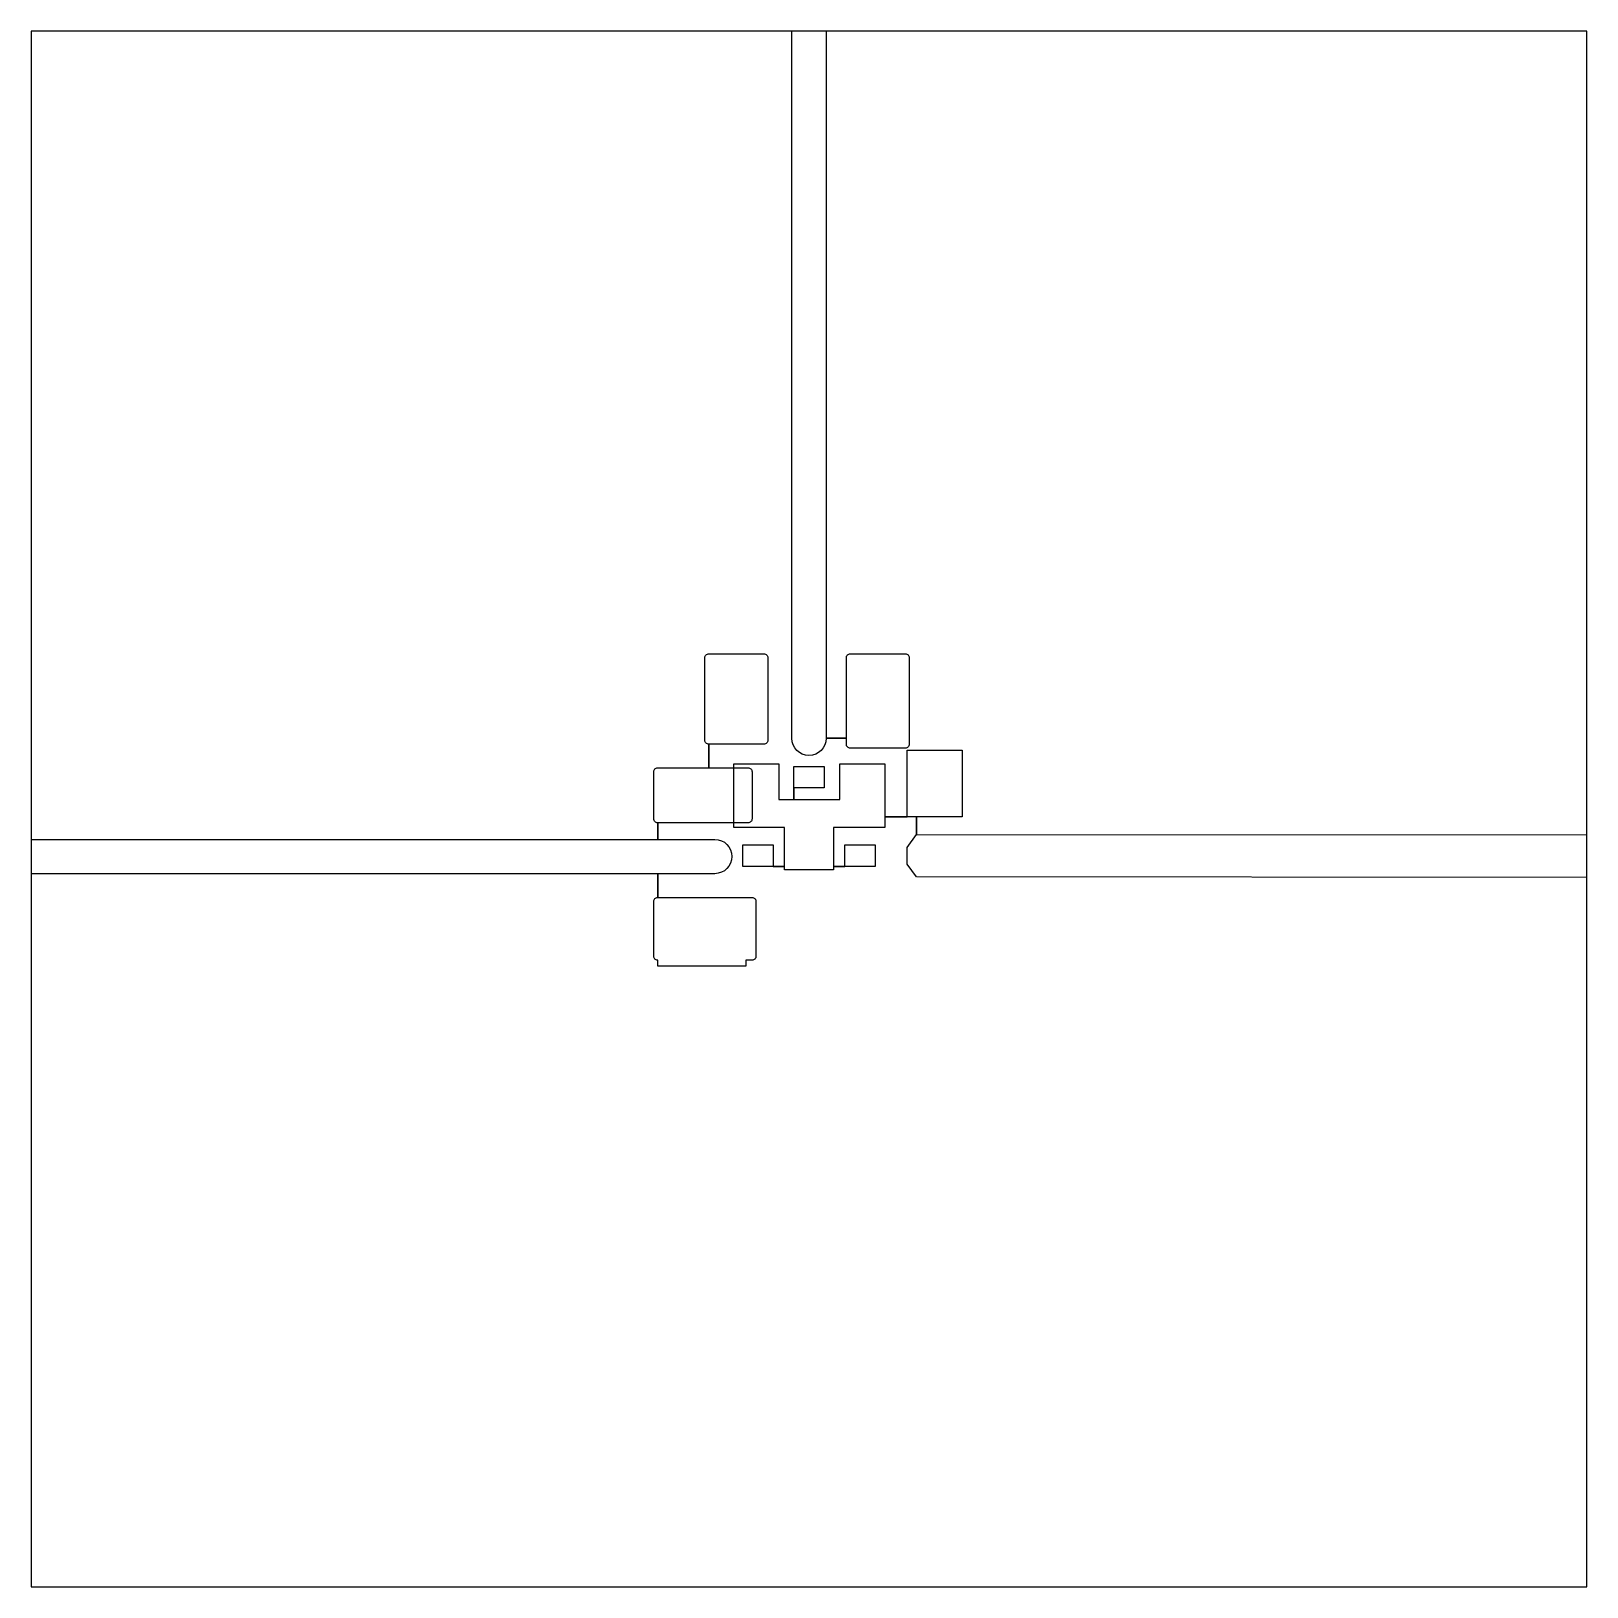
# Model space of a CAD drawing. Header units: inches. Extents: x 18 to 19818, y 14 to 19814.
import ezdxf

# ---------------------------------------------------------------- set-up
doc = ezdxf.new("R2010")
doc.units = ezdxf.units.IN
doc.header["$MEASUREMENT"] = 0
doc.layers.add('SOLDERMASK_BACKSIDE', color=10, linetype='Continuous')
doc.layers.add('SOLDERMASK_TOP', color=30, linetype='Continuous')

msp = doc.modelspace()

# ---------------------------------------------------------------- linework, layer by layer
at = {"layer": 'SOLDERMASK_BACKSIDE'}
msp.add_lwpolyline([(19818, 19814), (10136, 19814), (10136, 10814), (10393, 10814), (10393, 11839, -0.414214), (10443, 11889), (11143, 11889, -0.414214), (11193, 11839), (11193, 10739, -0.414214), (11143, 10689), (10443, 10689, -0.414214), (10393, 10739), (10393, 10814), (10136, 10814, -1), (9699, 10814), (9699, 19814), (18, 19814), (18, 9528), (7993, 9528), (7993, 9739, -0.414214), (7943, 9789), (7943, 10389, -0.414214), (7993, 10439), (8643, 10439), (8643, 10739, -0.414214), (8593, 10789), (8593, 11839, -0.414214), (8643, 11889), (9343, 11889, -0.414214), (9393, 11839), (9393, 10789, -0.414214), (9343, 10739), (8643, 10739), (8643, 10439), (9143, 10439, -0.414214), (9193, 10389), (9193, 9789, -0.414214), (9143, 9739), (7993, 9739), (7993, 9528), (8718, 9528, -1), (8718, 9091), (7993, 9091), (7993, 8789), (9193, 8789, -0.414214), (9243, 8739), (9243, 8039, -0.414214), (9193, 7989), (9112, 7989), (9112, 7914), (7993, 7914), (7993, 7989, -0.414214), (7943, 8039), (7943, 8739, -0.414214), (7993, 8789), (7993, 9091), (18, 9091), (18, 14), (19818, 14), (19818, 19814)], format="xyb", close=True, dxfattribs=at)
at = {"layer": 'SOLDERMASK_TOP'}
msp.add_lwpolyline([(18, 19814), (18, 14), (19818, 14), (19818, 9044), (11285, 9049), (11168, 9213), (11168, 9425), (11285, 9589), (11285, 9814), (11168, 9814), (10883, 9814), (10883, 9678), (10228, 9678), (10228, 9182), (10375, 9182), (10375, 9457), (10760, 9457), (10760, 9182), (10375, 9182), (10228, 9182), (10228, 9140), (9608, 9140), (9608, 9182), (9460, 9182), (9075, 9182), (9075, 9457), (9460, 9457), (9460, 9182), (9608, 9182), (9608, 9678), (8963, 9678), (8963, 10489), (9534, 10488), (9534, 10034), (9725, 10034), (9725, 10182), (9725, 10457), (10110, 10457), (10110, 10182), (9725, 10182), (9725, 10034), (10311, 10034), (10311, 10489), (10883, 10489), (10883, 9814), (11168, 9814), (11168, 10664), (11868, 10664), (11868, 9814), (11285, 9814), (11285, 9589), (19818, 9584), (19818, 19814), (18, 19814)], close=True, dxfattribs=at)

doc.saveas('drawing.dxf')
